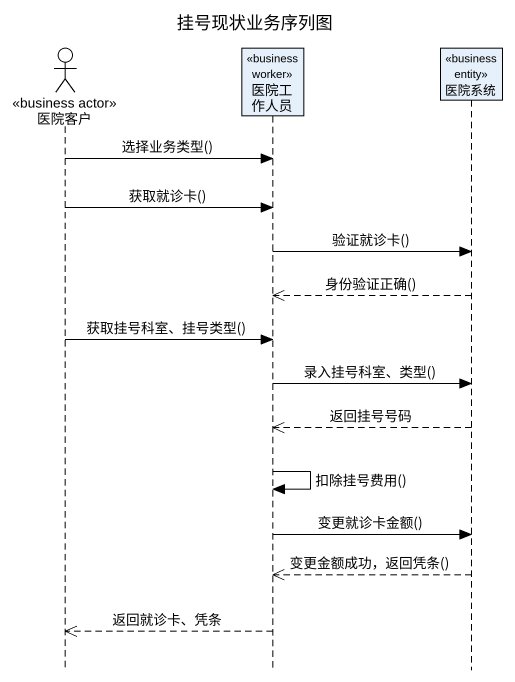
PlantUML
@startuml
title 挂号现状业务序列图
hide footbox
actor 医院客户 <<business actor>>
participant 医院工作人员 <<business worker>>
participant 医院系统 <<business entity>>

医院客户 -> 医院工作人员 : 选择业务类型()
医院客户 -> 医院工作人员 : 获取就诊卡()
医院工作人员 -> 医院系统 : 验证就诊卡()
医院系统 -->> 医院工作人员 : 身份验证正确()
医院客户 -> 医院工作人员 : 获取挂号科室、挂号类型()
医院工作人员 -> 医院系统 : 录入挂号科室、类型()
医院系统 -->> 医院工作人员 : 返回挂号号码
医院工作人员 -> 医院工作人员 : 扣除挂号费用()
医院工作人员 -> 医院系统 : 变更就诊卡金额()
医院系统 -->> 医院工作人员 : 变更金额成功，返回凭条()
医院工作人员 -->> 医院客户 : 返回就诊卡、凭条
@enduml
